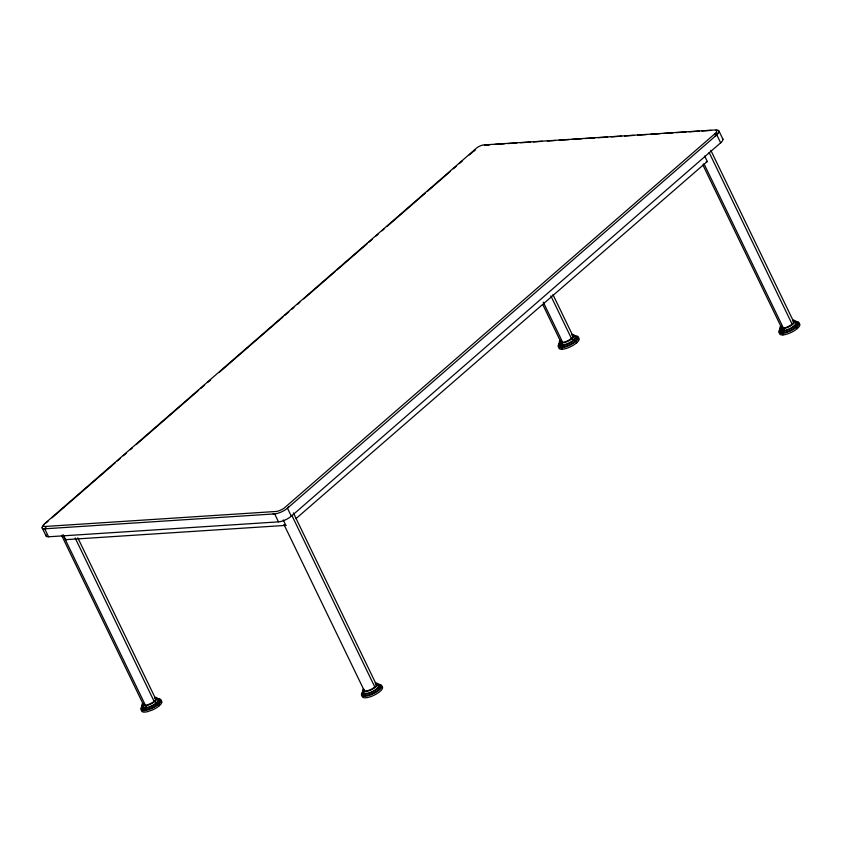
<?xml version="1.0" encoding="UTF-8"?>
<svg xmlns="http://www.w3.org/2000/svg" width="842" height="842" viewBox="0 0 842 842"><rect width="100%" height="100%" fill="white"/><g stroke="black" fill="none" stroke-linecap="round" stroke-linejoin="round"><path stroke-width="1.26" d="M474.046 150.95L475.172 149.813L469.299 154.928M288.774 506.873L287.448 508.21A9.957 3.305 -25.8 0 1 274.639 513.894L44.689 528.808A8.473 2.81 -25.8 0 1 44.037 524.724M714.816 133.804L715.942 132.657A7.988 2.652 -25.8 0 0 715.511 129.942L483.034 144.992A6.515 2.158 -25.8 0 0 477.098 147.624L43.921 524.303A6.515 2.158 -25.8 0 0 44.279 526.524L276.818 511.42A7.988 2.652 -25.8 0 0 284.091 508.189L714.816 133.804L715.395 135.015M45.994 523.019L47.994 521.272M51.962 517.83L115.396 462.668M117.375 460.942L120.459 458.258M123.321 455.775L126.342 453.154M130.257 449.744L132.247 448.018M136.204 444.565L198.649 390.278M200.628 388.551L204.595 385.099M207.574 382.521L210.542 379.931M219.467 372.175L282.901 317.013M284.88 315.287L288.848 311.845M291.816 309.256L293.9 307.446M297.763 304.088L299.784 302.331M303.709 298.91L335.053 271.661M337.01 269.956L367.144 243.759M369.122 242.033L372.101 239.444M376.058 236.002L378.047 234.276M382.005 230.824L383.994 229.108M386.983 226.498L425.199 193.271M427.168 191.566L450.396 171.358M453.375 168.768L456.343 166.19M459.322 163.601L462.29 161.011M46.099 534.88A8.473 2.81 -25.8 0 0 48.541 536.786L278.492 521.872A9.957 3.305 -25.8 0 0 291.311 516.188L720.657 142.835A9.957 3.305 -25.8 0 0 722.478 138.52M704.68 156.054L707.301 161.464L296.037 518.567M783.376 328.001L782.471 328.78L783.344 330.58L782.481 331.338L783.102 332.643L782.197 333.432L782.923 334.916M715.016 136.225L716.805 134.857A9.957 3.305 -25.8 0 0 716.037 130.057M706.227 161.875L707.301 161.464M46.352 528.555L44.689 528.808L48.541 536.786M63.518 535.344L65.602 539.669L66.707 539.501M484.413 145.224A8.473 2.81 -25.8 0 1 486.087 144.982L490.002 144.719M495.033 144.392L504.379 143.793M507.8 143.572L516.746 142.993M520.577 142.74L530.513 142.098M533.354 141.909L542.301 141.33M547.405 141.003L555.331 140.488M559.256 140.235L569.129 139.593M572.318 139.383L581.896 138.762M585.379 138.541L594.673 137.93M598.452 137.688L607.598 137.099M611.281 136.857L621.501 136.194M624.585 135.994L633.721 135.404M637.647 135.141L646.793 134.552M650.708 134.299L659.854 133.71M663.664 133.457L672.926 132.857M676.431 132.626L685.988 132.005M689.209 131.805L699.049 131.163M701.986 130.973L710.932 130.394M65.602 539.669L285.87 525.376L283.259 519.977M486.087 144.982L488.286 145.392M573.528 335.442L576.496 336.632A9.704 3.221 -25.8 0 1 565.887 344.757A9.704 3.221 -25.8 0 1 559.741 342.284M273.092 513.831L274.639 513.894L278.492 521.872M285.87 525.376L284.996 525.345A6.789 2.252 -25.8 0 1 284.291 525.061M719.079 131.278L722.931 139.256M720.657 142.835L716.805 134.857L287.448 508.21L291.311 516.188M796.627 327.033L797.342 328.527M710.806 150.308L793.659 321.686M794.974 325.801L795.595 327.106M709.122 152.455L792.111 324.128M703.933 163.685L784.481 330.296M702.891 164.969L781.302 327.17M576.654 342.841L575.928 341.347L573.297 340.179L572.434 338.379L571.423 338.442L550.847 295.889M552.941 294.563L572.97 336.011M543.248 302.131L562.677 342.315L561.782 343.104L562.656 344.894L561.782 345.652L562.414 346.957L561.509 347.746L562.224 349.241M542.869 304.783L560.604 341.484M293.363 512.894L376.353 684.567M291.816 515.336L374.806 687.009M283.986 524.555L363.986 690.051M159.349 705.722L158.622 704.228L155.991 703.059L155.128 701.26L154.107 701.323L75.127 537.943M77.822 537.87L155.665 698.892M62.95 534.712L146.487 707.501M61.592 535.344L143.298 704.365M45.363 526.566L45.952 527.776M42.1 527.766L45.952 535.744M160.233 700.397A11.209 3.726 -25.8 0 1 152.307 710.038L147.129 711.785A11.209 3.726 -25.8 0 1 141.688 709.596M157.759 698.828A11.209 3.726 -25.8 0 1 160.633 702.018A11.209 3.726 -25.8 0 1 151.592 708.543L146.413 710.301A11.209 3.726 -25.8 0 1 141.845 706.733M156.644 699.123A8.273 2.747 -25.8 0 1 151.781 705.785A8.273 2.747 -25.8 0 1 142.961 705.922M154.486 697.271A8.273 2.747 -25.8 0 1 155.538 700.881A8.273 2.747 -25.8 0 1 145.529 705.849A8.273 2.747 -25.8 0 1 142.73 703.112M156.254 698.292A9.757 3.242 -25.8 0 1 158.759 701.06A9.757 3.242 -25.8 0 1 150.886 706.754L148.56 707.659A9.757 3.242 -25.8 0 1 142.393 705.175M158.401 699.66A9.757 3.242 -25.8 0 1 151.507 708.048L149.192 708.953A9.757 3.242 -25.8 0 1 142.266 707.669M575.675 336.8A9.704 3.221 -25.8 0 1 571.087 344.031A9.704 3.221 -25.8 0 1 559.456 345.767M154.644 698.102A6.789 2.252 -25.8 0 1 150.655 703.565A6.789 2.252 -25.8 0 1 143.414 703.67M575.065 335.947A11.209 3.726 -25.8 0 1 576.496 340.842A11.209 3.726 -25.8 0 1 562.94 347.567A11.209 3.726 -25.8 0 1 559.151 343.852M577.538 337.516A11.209 3.726 -25.8 0 1 572.234 345.862A11.209 3.726 -25.8 0 1 558.804 347.862M571.792 334.39A8.273 2.747 -25.8 0 1 572.844 338A8.273 2.747 -25.8 0 1 562.835 342.968A8.273 2.747 -25.8 0 1 560.046 340.231M574.812 336.589A8.273 2.747 -25.8 0 1 568.108 343.368A8.273 2.747 -25.8 0 1 560.267 343.041M717.152 132.889A7.988 2.652 -25.8 0 1 716.531 133.867M380.921 686.083A11.209 3.726 -25.8 0 1 376.858 693.703A11.209 3.726 -25.8 0 1 362.692 697.26L362.186 696.429A11.209 3.726 -25.8 0 1 362.376 695.282M378.447 684.514A11.209 3.726 -25.8 0 1 377.3 691.461A11.209 3.726 -25.8 0 1 361.976 695.766L361.471 694.934A11.209 3.726 -25.8 0 1 362.534 692.419M379.058 685.367A9.704 3.221 -25.8 0 1 375.543 691.966A9.704 3.221 -25.8 0 1 363.27 695.05L362.839 694.324A9.704 3.221 -25.8 0 1 362.997 693.334M375.343 683.778A6.789 2.252 -25.8 0 1 371.343 689.251A6.789 2.252 -25.8 0 1 364.102 689.356M571.96 335.221A6.789 2.252 -25.8 0 1 567.961 340.684A6.789 2.252 -25.8 0 1 560.719 340.789M792.648 320.897A6.789 2.252 -25.8 0 1 788.649 326.37A6.789 2.252 -25.8 0 1 781.418 326.475M376.911 683.999A9.704 3.221 -25.8 0 1 375.911 690.019A9.704 3.221 -25.8 0 1 362.649 693.745L362.207 693.029A9.704 3.221 -25.8 0 1 363.123 690.85M377.342 684.809A8.273 2.747 -25.8 0 1 372.469 691.471A8.273 2.747 -25.8 0 1 363.649 691.608M794.227 321.118A9.704 3.221 -25.8 0 1 795.458 325.359A9.704 3.221 -25.8 0 1 783.713 331.18A9.704 3.221 -25.8 0 1 780.439 327.97M797.374 322.896A9.704 3.221 -25.8 0 1 789.512 330.843A9.704 3.221 -25.8 0 1 780.313 330.453M798.227 323.202A11.209 3.726 -25.8 0 1 791.638 332.222A11.209 3.726 -25.8 0 1 779.692 332.401M795.764 321.633A11.209 3.726 -25.8 0 1 797.185 326.528A11.209 3.726 -25.8 0 1 783.628 333.253A11.209 3.726 -25.8 0 1 779.839 329.538M792.49 320.076A8.273 2.747 -25.8 0 1 793.543 323.686A8.273 2.747 -25.8 0 1 783.534 328.654A8.273 2.747 -25.8 0 1 780.734 325.907M795.511 322.275A8.273 2.747 -25.8 0 1 788.796 329.054A8.273 2.747 -25.8 0 1 780.955 328.727M375.174 682.957A8.273 2.747 -25.8 0 1 376.227 686.567A8.273 2.747 -25.8 0 1 366.217 691.535A8.273 2.747 -25.8 0 1 363.428 688.788"/></g></svg>
